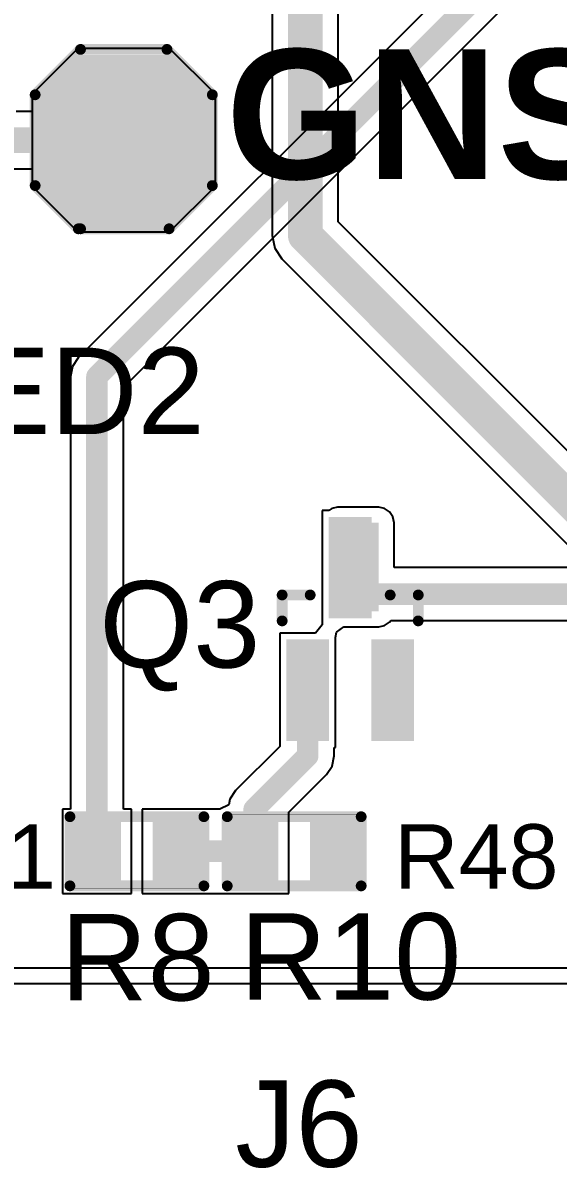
# Model space of a CAD drawing. Header units: inches. Extents: x -0.91 to 3.86, y -0.82 to 4.16.
# Drawn here: x 1.103 to 1.351, y 0.583 to 1.113 of the extents above; entities that cross this region are included whole.
import ezdxf

# ---------------------------------------------------------------- set-up
doc = ezdxf.new("R2010")
doc.units = ezdxf.units.IN
doc.header["$MEASUREMENT"] = 0
for name, color, linetype in [('Bottom Layer 1', 5, 'Continuous'), ('Bottom Solder', 6, 'Continuous'), ('GND+Signal', 16, 'Continuous'), ('Mechanical 17', 56, 'Continuous'), ('Multi-Layer', 9, 'Continuous'), ('Pad Holes', 156, 'Continuous'), ('PWR+Signal', 76, 'Continuous'), ('Top Layer 1', 1, 'Continuous'), ('Top Overlay', 2, 'Continuous'), ('Top Paste', 8, 'Continuous'), ('Top Solder', 216, 'Continuous')]:
    doc.layers.add(name, color=color, linetype=linetype)
doc.styles.add('Arial', font='', dxfattribs={"height": 0.2})
doc.styles.add('Arial_Bold', font='', dxfattribs={"height": 0.2})
doc.styles.get('Arial').set_extended_font_data('Arial')
doc.styles.get('Arial_Bold').set_extended_font_data('Arial', bold=True)

# ---------------------------------------------------------------- blocks, each defined once
blk = doc.blocks.new('R___0402_154')
at = {"layer": 'Top Layer 1'}
for points in [[(-0.0275, -0.0125), (-0.0275, 0.0125), (-0.0095, 0.0125), (-0.0095, -0.0125)], [(0.0095, -0.0125), (0.0095, 0.0125), (0.0275, 0.0125), (0.0275, -0.0125)]]:
    blk.add_hatch(color=1, dxfattribs=at).paths.add_polyline_path(points)
at = {"layer": 'Top Paste'}
for points in [[(-0.0275, -0.0125), (-0.0275, 0.0125), (-0.0095, 0.0125), (-0.0095, -0.0125)], [(0.0095, -0.0125), (0.0095, 0.0125), (0.0275, 0.0125), (0.0275, -0.0125)]]:
    blk.add_hatch(color=8, dxfattribs=at).paths.add_polyline_path(points)
at = {"layer": 'Top Solder'}
for points in [[(-0.02967, -0.01467), (-0.02967, 0.01467), (-0.00733, 0.01467), (-0.00733, -0.01467)], [(0.00733, -0.01467), (0.00733, 0.01467), (0.02967, 0.01467), (0.02967, -0.01467)]]:
    blk.add_hatch(color=216, dxfattribs=at).paths.add_polyline_path(points)
at = {"layer": 'Top Overlay'}
for points in [[(-0.031, 0.016, 0.005, 0.005, 0), (-0.031, -0.016, 0.005, 0.005, 0)], [(0.031, 0.016, 0.005, 0.005, 0), (-0.031, 0.016, 0.005, 0.005, 0)], [(0.031, 0.016, 0.005, 0.005, 0), (0.031, -0.016, 0.005, 0.005, 0)], [(0.031, -0.016, 0.005, 0.005, 0), (-0.031, -0.016, 0.005, 0.005, 0)], [(0.032, -0.017, 0.000127, 0.000127, 0), (-0.032, -0.017, 0.000127, 0.000127, 0)]]:
    blk.add_lwpolyline(points, format="xyseb", dxfattribs=at)
for points in [[(-0.03225, 0.016, 0.0025, 0.0025, 1), (-0.02975, 0.016, 0.0025, 0.0025, 1)], [(-0.03225, 0.016, 0.0025, 0.0025, 1), (-0.02975, 0.016, 0.0025, 0.0025, 1)], [(0.02975, 0.016, 0.0025, 0.0025, 1), (0.03225, 0.016, 0.0025, 0.0025, 1)], [(0.02975, 0.016, 0.0025, 0.0025, 1), (0.03225, 0.016, 0.0025, 0.0025, 1)], [(-0.03225, -0.016, 0.0025, 0.0025, 1), (-0.02975, -0.016, 0.0025, 0.0025, 1)], [(-0.03225, -0.016, 0.0025, 0.0025, 1), (-0.02975, -0.016, 0.0025, 0.0025, 1)], [(0.02975, -0.016, 0.0025, 0.0025, 1), (0.03225, -0.016, 0.0025, 0.0025, 1)], [(0.02975, -0.016, 0.0025, 0.0025, 1), (0.03225, -0.016, 0.0025, 0.0025, 1)], [(-0.03203, -0.017, 0.0000635, 0.0000635, 1), (-0.03197, -0.017, 0.0000635, 0.0000635, 1)], [(0.03197, -0.017, 0.0000635, 0.0000635, 1), (0.03203, -0.017, 0.0000635, 0.0000635, 1)]]:
    blk.add_lwpolyline(points, format="xyseb", close=True, dxfattribs=at)
blk = doc.blocks.new('R___0402_156')
at = {"layer": 'Top Layer 1'}
for points in [[(-0.0275, -0.0125), (-0.0275, 0.0125), (-0.0095, 0.0125), (-0.0095, -0.0125)], [(0.0095, -0.0125), (0.0095, 0.0125), (0.0275, 0.0125), (0.0275, -0.0125)]]:
    blk.add_hatch(color=1, dxfattribs=at).paths.add_polyline_path(points)
at = {"layer": 'Top Paste'}
for points in [[(-0.0275, -0.0125), (-0.0275, 0.0125), (-0.0095, 0.0125), (-0.0095, -0.0125)], [(0.0095, -0.0125), (0.0095, 0.0125), (0.0275, 0.0125), (0.0275, -0.0125)]]:
    blk.add_hatch(color=8, dxfattribs=at).paths.add_polyline_path(points)
at = {"layer": 'Top Solder'}
for points in [[(-0.02967, -0.01467), (-0.02967, 0.01467), (-0.00733, 0.01467), (-0.00733, -0.01467)], [(0.00733, -0.01467), (0.00733, 0.01467), (0.02967, 0.01467), (0.02967, -0.01467)]]:
    blk.add_hatch(color=216, dxfattribs=at).paths.add_polyline_path(points)
at = {"layer": 'Top Overlay'}
for points in [[(-0.031, -0.016, 0.005, 0.005, 0), (-0.031, 0.016, 0.005, 0.005, 0)], [(-0.031, 0.016, 0.005, 0.005, 0), (0.031, 0.016, 0.005, 0.005, 0)], [(0.031, -0.016, 0.005, 0.005, 0), (0.031, 0.016, 0.005, 0.005, 0)], [(-0.031, -0.016, 0.005, 0.005, 0), (0.031, -0.016, 0.005, 0.005, 0)], [(-0.032, -0.017, 0.000127, 0.000127, 0), (0.032, -0.017, 0.000127, 0.000127, 0)]]:
    blk.add_lwpolyline(points, format="xyseb", dxfattribs=at)
for points in [[(-0.03225, 0.016, 0.0025, 0.0025, 1), (-0.02975, 0.016, 0.0025, 0.0025, 1)], [(-0.03225, 0.016, 0.0025, 0.0025, 1), (-0.02975, 0.016, 0.0025, 0.0025, 1)], [(0.02975, 0.016, 0.0025, 0.0025, 1), (0.03225, 0.016, 0.0025, 0.0025, 1)], [(0.02975, 0.016, 0.0025, 0.0025, 1), (0.03225, 0.016, 0.0025, 0.0025, 1)], [(-0.03225, -0.016, 0.0025, 0.0025, 1), (-0.02975, -0.016, 0.0025, 0.0025, 1)], [(-0.03225, -0.016, 0.0025, 0.0025, 1), (-0.02975, -0.016, 0.0025, 0.0025, 1)], [(0.02975, -0.016, 0.0025, 0.0025, 1), (0.03225, -0.016, 0.0025, 0.0025, 1)], [(0.02975, -0.016, 0.0025, 0.0025, 1), (0.03225, -0.016, 0.0025, 0.0025, 1)], [(-0.03203, -0.017, 0.0000635, 0.0000635, 1), (-0.03197, -0.017, 0.0000635, 0.0000635, 1)], [(0.03197, -0.017, 0.0000635, 0.0000635, 1), (0.03203, -0.017, 0.0000635, 0.0000635, 1)]]:
    blk.add_lwpolyline(points, format="xyseb", close=True, dxfattribs=at)
blk = doc.blocks.new('MMBT2222ATT3G_171')
at = {"layer": 'Top Layer 1'}
for points in [[(-0.01949, 0.04527), (0.01949, 0.04527), (0.01949, 0.03346), (-0.01949, 0.03346)], [(0.03721, 0.02559), (0.07618, 0.02559), (0.07618, 0.01378), (0.03721, 0.01378)], [(-0.01949, 0.0059), (0.01949, 0.0059), (0.01949, -0.00591), (-0.01949, -0.00591)]]:
    blk.add_hatch(color=1, dxfattribs=at).paths.add_polyline_path(points)
at = {"layer": 'Top Paste'}
for points in [[(-0.01949, 0.04527), (0.01949, 0.04527), (0.01949, 0.03346), (-0.01949, 0.03346)], [(0.03721, 0.02559), (0.07618, 0.02559), (0.07618, 0.01378), (0.03721, 0.01378)], [(-0.01949, 0.0059), (0.01949, 0.0059), (0.01949, -0.00591), (-0.01949, -0.00591)]]:
    blk.add_hatch(color=8, dxfattribs=at).paths.add_polyline_path(points)
at = {"layer": 'Top Solder'}
for points in [[(-0.02349, 0.04927), (0.02349, 0.04927), (0.02349, 0.02946), (-0.02349, 0.02946)], [(0.03321, 0.02959), (0.08018, 0.02959), (0.08018, 0.00978), (0.03321, 0.00978)], [(-0.02349, 0.0099), (0.02349, 0.0099), (0.02349, -0.00991), (-0.02349, -0.00991)]]:
    blk.add_hatch(color=216, dxfattribs=at).paths.add_polyline_path(points)
at = {"layer": 'Top Overlay'}
for points in [[(0.03209, 0.05118, 0.005, 0.005, 0), (0.04409, 0.05118, 0.005, 0.005, 0)], [(0.04409, 0.05118, 0.005, 0.005, 0), (0.04409, 0.03819, 0.005, 0.005, 0)], [(0.04409, 0.00118, 0.005, 0.005, 0), (0.04409, -0.01181, 0.005, 0.005, 0)], [(0.03209, -0.01181, 0.005, 0.005, 0), (0.04409, -0.01181, 0.005, 0.005, 0)]]:
    blk.add_lwpolyline(points, format="xyseb", dxfattribs=at)
for points in [[(0.03084, 0.05118, 0.0025, 0.0025, 1), (0.03334, 0.05118, 0.0025, 0.0025, 1)], [(0.04284, 0.05118, 0.0025, 0.0025, 1), (0.04534, 0.05118, 0.0025, 0.0025, 1)], [(0.04284, 0.05118, 0.0025, 0.0025, 1), (0.04534, 0.05118, 0.0025, 0.0025, 1)], [(0.04284, 0.03819, 0.0025, 0.0025, 1), (0.04534, 0.03819, 0.0025, 0.0025, 1)], [(0.04284, 0.00118, 0.0025, 0.0025, 1), (0.04534, 0.00118, 0.0025, 0.0025, 1)], [(0.03084, -0.01181, 0.0025, 0.0025, 1), (0.03334, -0.01181, 0.0025, 0.0025, 1)], [(0.04284, -0.01181, 0.0025, 0.0025, 1), (0.04534, -0.01181, 0.0025, 0.0025, 1)], [(0.04284, -0.01181, 0.0025, 0.0025, 1), (0.04534, -0.01181, 0.0025, 0.0025, 1)]]:
    blk.add_lwpolyline(points, format="xyseb", close=True, dxfattribs=at)
blk = doc.blocks.new('T____P______TH_1_8___H_________0_92___183')
at = {"layer": 'Bottom Layer 1'}
blk.add_hatch(color=5, dxfattribs=at).paths.add_polyline_path([(0.01772, 0.03543), (-0.01772, 0.03543), (-0.03543, 0.01772), (-0.03543, -0.01772), (-0.01772, -0.03543), (0.01772, -0.03543), (0.03543, -0.01772), (0.03543, 0.01772)])
at = {"layer": 'Bottom Solder'}
blk.add_hatch(color=6, dxfattribs=at).paths.add_polyline_path([(0.01972, 0.03943), (-0.01972, 0.03943), (-0.03943, 0.01972), (-0.03943, -0.01972), (-0.01972, -0.03943), (0.01972, -0.03943), (0.03943, -0.01972), (0.03943, 0.01972)])
at = {"layer": 'GND+Signal'}
blk.add_hatch(color=16, dxfattribs=at).paths.add_polyline_path([(0.01772, 0.03543), (-0.01772, 0.03543), (-0.03543, 0.01772), (-0.03543, -0.01772), (-0.01772, -0.03543), (0.01772, -0.03543), (0.03543, -0.01772), (0.03543, 0.01772)])
at = {"layer": 'Multi-Layer'}
blk.add_hatch(color=9, dxfattribs=at).paths.add_polyline_path([(0.01772, 0.03543), (-0.01772, 0.03543), (-0.03543, 0.01772), (-0.03543, -0.01772), (-0.01772, -0.03543), (0.01772, -0.03543), (0.03543, -0.01772), (0.03543, 0.01772)])
at = {"layer": 'Pad Holes'}
h = blk.add_hatch(color=7, dxfattribs=at)
edge = h.paths.add_edge_path()
edge.add_arc((0, 0), 0.01811, 0, 360)
at = {"layer": 'PWR+Signal'}
blk.add_hatch(color=76, dxfattribs=at).paths.add_polyline_path([(0.01772, 0.03543), (-0.01772, 0.03543), (-0.03543, 0.01772), (-0.03543, -0.01772), (-0.01772, -0.03543), (0.01772, -0.03543), (0.03543, -0.01772), (0.03543, 0.01772)])
at = {"layer": 'Top Layer 1'}
blk.add_hatch(color=1, dxfattribs=at).paths.add_polyline_path([(0.01772, 0.03543), (-0.01772, 0.03543), (-0.03543, 0.01772), (-0.03543, -0.01772), (-0.01772, -0.03543), (0.01772, -0.03543), (0.03543, -0.01772), (0.03543, 0.01772)])
at = {"layer": 'Top Solder'}
blk.add_hatch(color=216, dxfattribs=at).paths.add_polyline_path([(0.01972, 0.03943), (-0.01972, 0.03943), (-0.03943, 0.01972), (-0.03943, -0.01972), (-0.01972, -0.03943), (0.01972, -0.03943), (0.03943, -0.01972), (0.03943, 0.01972)])
at = {"layer": 'Top Overlay'}
for points in [[(-0.041, 0.021, 0.005, 0.005, 0), (-0.02, 0.042, 0.005, 0.005, 0)], [(-0.02, 0.042, 0.005, 0.005, 0), (0.02, 0.042, 0.005, 0.005, 0)], [(0.02, 0.042, 0.005, 0.005, 0), (0.041, 0.021, 0.005, 0.005, 0)], [(-0.041, -0.021, 0.005, 0.005, 0), (-0.041, 0.021, 0.005, 0.005, 0)], [(0.041, -0.021, 0.005, 0.005, 0), (0.041, 0.021, 0.005, 0.005, 0)], [(-0.041, -0.021, 0.005, 0.005, 0), (-0.021, -0.041, 0.005, 0.005, 0)], [(0.021, -0.041, 0.005, 0.005, 0), (0.041, -0.021, 0.005, 0.005, 0)], [(-0.02, -0.041, 0.005, 0.005, 0), (0.021, -0.041, 0.005, 0.005, 0)]]:
    blk.add_lwpolyline(points, format="xyseb", dxfattribs=at)
for points in [[(-0.02125, 0.042, 0.0025, 0.0025, 1), (-0.01875, 0.042, 0.0025, 0.0025, 1)], [(-0.02125, 0.042, 0.0025, 0.0025, 1), (-0.01875, 0.042, 0.0025, 0.0025, 1)], [(0.01875, 0.042, 0.0025, 0.0025, 1), (0.02125, 0.042, 0.0025, 0.0025, 1)], [(0.01875, 0.042, 0.0025, 0.0025, 1), (0.02125, 0.042, 0.0025, 0.0025, 1)], [(-0.04225, 0.021, 0.0025, 0.0025, 1), (-0.03975, 0.021, 0.0025, 0.0025, 1)], [(-0.04225, 0.021, 0.0025, 0.0025, 1), (-0.03975, 0.021, 0.0025, 0.0025, 1)], [(0.03975, 0.021, 0.0025, 0.0025, 1), (0.04225, 0.021, 0.0025, 0.0025, 1)], [(0.03975, 0.021, 0.0025, 0.0025, 1), (0.04225, 0.021, 0.0025, 0.0025, 1)], [(-0.04225, -0.021, 0.0025, 0.0025, 1), (-0.03975, -0.021, 0.0025, 0.0025, 1)], [(-0.04225, -0.021, 0.0025, 0.0025, 1), (-0.03975, -0.021, 0.0025, 0.0025, 1)], [(0.03975, -0.021, 0.0025, 0.0025, 1), (0.04225, -0.021, 0.0025, 0.0025, 1)], [(0.03975, -0.021, 0.0025, 0.0025, 1), (0.04225, -0.021, 0.0025, 0.0025, 1)], [(-0.02225, -0.041, 0.0025, 0.0025, 1), (-0.01975, -0.041, 0.0025, 0.0025, 1)], [(-0.02125, -0.041, 0.0025, 0.0025, 1), (-0.01875, -0.041, 0.0025, 0.0025, 1)], [(0.01975, -0.041, 0.0025, 0.0025, 1), (0.02225, -0.041, 0.0025, 0.0025, 1)], [(0.01975, -0.041, 0.0025, 0.0025, 1), (0.02225, -0.041, 0.0025, 0.0025, 1)]]:
    blk.add_lwpolyline(points, format="xyseb", close=True, dxfattribs=at)

msp = doc.modelspace()

# ---------------------------------------------------------------- hatches: boundary and pattern name
at = {"layer": 'Top Layer 1'}
msp.add_hatch(color=1, dxfattribs=at).paths.add_polyline_path([(1.249, 0.841), (1.268, 0.841), (1.268, 0.882), (1.249, 0.882)])

# ---------------------------------------------------------------- linework, layer by layer
at = {"layer": 'Bottom Layer 1'}
for p, q in [((1.21871, 1.55867), (1.21871, 1.01494)), ((1.24929, 1.02128), (1.24929, 1.34857)), ((1.12878, 1.10143), (1.10757, 1.08022)), ((1.17122, 1.10143), (1.12878, 1.10143)), ((1.19243, 1.08022), (1.17122, 1.10143)), ((1.10757, 1.08022), (1.10757, 1.03778)), ((1.19243, 1.03778), (1.19243, 1.08022)), ((1.10757, 1.03778), (1.12878, 1.01657)), ((1.17122, 1.01657), (1.19243, 1.03778)), ((1.63928, 0.63129), (1.24929, 1.02128)), ((1.12878, 1.01657), (1.17122, 1.01657)), ((1.21871, 1.01494), (1.21987, 1.00909)), ((1.21987, 1.00909), (1.22319, 1.00413)), ((1.22319, 1.00413), (1.62213, 0.60519))]:
    msp.add_line(p, q, dxfattribs=at)
for points in [[(1.234, 1.01494, 0.016, 0.016, 0), (1.234, 1.565, 0.016, 0.016, 0)], [(1.234, 1.01494, 0.016, 0.016, 0), (1.63294, 0.616, 0.016, 0.016, 0)]]:
    msp.add_lwpolyline(points, format="xyseb", dxfattribs=at)
msp.add_lwpolyline([(1.23, 1.01494, 0.008, 0.008, 1), (1.238, 1.01494, 0.008, 0.008, 1)], format="xyseb", close=True, dxfattribs=at)
msp.add_lwpolyline([(1.23, 1.01494, 0.008, 0.008, 1), (1.238, 1.01494, 0.008, 0.008, 1)], format="xyseb", close=True, dxfattribs=at)
at = {"layer": 'GND+Signal'}
for p, q in [((1.12878, 1.10143), (1.10757, 1.08022)), ((1.17122, 1.10143), (1.12878, 1.10143)), ((1.19243, 1.08022), (1.17122, 1.10143)), ((1.10757, 1.08022), (1.10757, 1.03778)), ((1.19243, 1.03778), (1.19243, 1.08022)), ((1.10757, 1.03778), (1.12878, 1.01657)), ((1.17122, 1.01657), (1.19243, 1.03778)), ((1.12878, 1.01657), (1.17122, 1.01657))]:
    msp.add_line(p, q, dxfattribs=at)
at = {"layer": 'PWR+Signal'}
for p, q in [((1.12878, 1.10143), (1.10757, 1.08022)), ((1.17122, 1.10143), (1.12878, 1.10143)), ((1.19243, 1.08022), (1.17122, 1.10143)), ((1.10757, 1.08022), (1.10757, 1.03778)), ((1.19243, 1.03778), (1.19243, 1.08022)), ((1.10757, 1.03778), (1.12878, 1.01657)), ((1.17122, 1.01657), (1.19243, 1.03778)), ((1.12878, 1.01657), (1.17122, 1.01657)), ((3.556, 0.676), (0.249, 0.676)), ((0.62286, 0.66886), (3.556, 0.66886))]:
    msp.add_line(p, q, dxfattribs=at)
at = {"layer": 'Top Layer 1'}
for p, q in [((1.33535, 1.16465), (1.12895, 0.95826)), ((1.14984, 0.94454), (1.34907, 1.14376)), ((1.12878, 1.10143), (1.10757, 1.08022)), ((1.17122, 1.10143), (1.12878, 1.10143)), ((1.19243, 1.08022), (1.17122, 1.10143)), ((1.10757, 1.08022), (1.10757, 1.07225)), ((1.19243, 1.03778), (1.19243, 1.08022)), ((1.10757, 1.07225), (1.10014, 1.07225)), ((1.09624, 1.04575), (1.10757, 1.04575)), ((1.10757, 1.04575), (1.10757, 1.03778)), ((1.10757, 1.03778), (1.12878, 1.01657)), ((1.17122, 1.01657), (1.19243, 1.03778)), ((1.12878, 1.01657), (1.17122, 1.01657)), ((1.1263, 0.95429), (1.12537, 0.9496)), ((1.12895, 0.95826), (1.1263, 0.95429)), ((1.12537, 0.9496), (1.12537, 0.7495)), ((1.14984, 0.7495), (1.14984, 0.94454)), ((1.2449, 0.88768), (1.24191, 0.88768)), ((1.24191, 0.88768), (1.24191, 0.88223)), ((1.24627, 0.88859), (1.2449, 0.88768)), ((1.249, 0.88914), (1.24627, 0.88859)), ((1.268, 0.88914), (1.249, 0.88914)), ((1.27073, 0.88859), (1.268, 0.88914)), ((1.27305, 0.88705), (1.27073, 0.88859)), ((1.27459, 0.88473), (1.27305, 0.88705)), ((1.24191, 0.88223), (1.24186, 0.882)), ((1.24186, 0.882), (1.24186, 0.841)), ((1.27514, 0.882), (1.27459, 0.88473)), ((1.27514, 0.86124), (1.27514, 0.882)), ((1.47225, 0.86124), (1.27514, 0.86124)), ((1.24186, 0.841), (1.24191, 0.84077)), ((1.24191, 0.84077), (1.24191, 0.83471)), ((1.24191, 0.83471), (1.23881, 0.83099)), ((1.2485, 0.83134), (1.25185, 0.83386)), ((1.25185, 0.83386), (1.268, 0.83386)), ((1.268, 0.83386), (1.27073, 0.83441)), ((1.27073, 0.83441), (1.27305, 0.83595)), ((1.27305, 0.83595), (1.27359, 0.83676)), ((1.27359, 0.83676), (1.484, 0.83676)), ((1.23881, 0.83099), (1.22223, 0.83099)), ((1.22223, 0.83099), (1.22223, 0.77853)), ((1.24804, 0.82896), (1.2485, 0.83134)), ((1.24804, 0.77801), (1.24804, 0.82896)), ((1.22223, 0.77853), (1.20174, 0.75805)), ((1.24643, 0.76945), (1.24737, 0.77413)), ((1.24737, 0.77413), (1.24737, 0.77801)), ((1.24737, 0.77801), (1.24804, 0.77801)), ((1.24378, 0.76548), (1.24643, 0.76945)), ((1.22639, 0.74809), (1.24378, 0.76548)), ((1.20174, 0.75805), (1.19909, 0.75408)), ((1.19909, 0.75408), (1.19857, 0.75148)), ((1.12537, 0.7495), (1.1216, 0.7495)), ((1.1216, 0.7495), (1.1216, 0.7105)), ((1.1536, 0.7495), (1.14984, 0.7495)), ((1.1536, 0.7105), (1.1536, 0.7495)), ((1.1906, 0.7495), (1.1586, 0.7495)), ((1.1586, 0.7495), (1.1586, 0.7105)), ((1.1944, 0.7495), (1.1906, 0.7495)), ((1.1906, 0.7495), (1.1906, 0.7495)), ((1.19857, 0.75148), (1.1944, 0.7495)), ((1.22639, 0.7105), (1.22639, 0.74809)), ((1.1216, 0.7105), (1.1536, 0.7105)), ((1.1586, 0.7105), (1.1906, 0.7105)), ((1.1906, 0.7105), (1.1906, 0.7105)), ((1.1906, 0.7105), (1.1944, 0.7105)), ((1.1944, 0.7105), (1.1944, 0.7105)), ((1.1944, 0.7105), (1.22639, 0.7105))]:
    msp.add_line(p, q, dxfattribs=at)
for points in [[(1.1376, 0.9496, 0.01, 0.01, 0), (1.344, 1.156, 0.01, 0.01, 0)], [(1.08653, 1.059, 0.012, 0.012, 0), (1.15, 1.059, 0.012, 0.012, 0)], [(1.1376, 0.73, 0.01, 0.01, 0), (1.1376, 0.9496, 0.01, 0.01, 0)], [(1.259, 0.849, 0.01, 0.01, 0), (1.484, 0.849, 0.01, 0.01, 0)], [(1.23513, 0.77413, 0.01, 0.01, 0), (1.23513, 0.8045, 0.01, 0.01, 0)], [(1.21039, 0.74939, 0.01, 0.01, 0), (1.23513, 0.77413, 0.01, 0.01, 0)], [(1.21039, 0.73, 0.01, 0.01, 0), (1.21039, 0.74939, 0.01, 0.01, 0)], [(1.1746, 0.73, 0.01, 0.01, 0), (1.21039, 0.73, 0.01, 0.01, 0)]]:
    msp.add_lwpolyline(points, format="xyseb", dxfattribs=at)
for points in [[(1.147, 1.059, 0.006, 0.006, 1), (1.153, 1.059, 0.006, 0.006, 1)], [(1.1351, 0.9496, 0.005, 0.005, 1), (1.1401, 0.9496, 0.005, 0.005, 1)], [(1.1351, 0.9496, 0.005, 0.005, 1), (1.1401, 0.9496, 0.005, 0.005, 1)], [(1.2565, 0.849, 0.005, 0.005, 1), (1.2615, 0.849, 0.005, 0.005, 1)], [(1.23263, 0.8045, 0.005, 0.005, 1), (1.23763, 0.8045, 0.005, 0.005, 1)], [(1.23263, 0.77413, 0.005, 0.005, 1), (1.23763, 0.77413, 0.005, 0.005, 1)], [(1.23263, 0.77413, 0.005, 0.005, 1), (1.23763, 0.77413, 0.005, 0.005, 1)], [(1.20789, 0.74939, 0.005, 0.005, 1), (1.21289, 0.74939, 0.005, 0.005, 1)], [(1.20789, 0.74939, 0.005, 0.005, 1), (1.21289, 0.74939, 0.005, 0.005, 1)], [(1.1351, 0.73, 0.005, 0.005, 1), (1.1401, 0.73, 0.005, 0.005, 1)], [(1.1721, 0.73, 0.005, 0.005, 1), (1.1771, 0.73, 0.005, 0.005, 1)], [(1.20789, 0.73, 0.005, 0.005, 1), (1.21289, 0.73, 0.005, 0.005, 1)], [(1.20789, 0.73, 0.005, 0.005, 1), (1.21289, 0.73, 0.005, 0.005, 1)]]:
    msp.add_lwpolyline(points, format="xyseb", close=True, dxfattribs=at)

# ---------------------------------------------------------------- block references
for name, p in [('T____P______TH_1_8___H_________0_92___183', (1.15, 1.059)), ('R___0402_156', (1.1561, 0.73))]:
    msp.add_blockref(name, p)
for name, p, rotation in [('MMBT2222ATT3G_171', (1.2745, 0.8045), 90), ('R___0402_154', (1.2289, 0.73), 180)]:
    msp.add_blockref(name, p, dxfattribs=dict(rotation=rotation))

# ---------------------------------------------------------------- texts
at = {"layer": 'Mechanical 17', "style": 'Arial'}
for s, p in [('R1', (1.06559, 0.71275)), ('R48', (1.275, 0.71275))]:
    msp.add_text(s, height=0.02975, dxfattribs=at).set_placement(p)
at = {"layer": 'Top Overlay'}
for s, height, style, p in [('GNSSPLS', 0.06, 'Arial_Bold', (1.19733, 1.04103)), ('LED2', 0.04, 'Arial', (1.04769, 0.92301)), ('Q3', 0.04, 'Arial', (1.13868, 0.81501)), ('R8', 0.04, 'Arial', (1.12068, 0.66101)), ('R10', 0.04, 'Arial', (1.20372, 0.66137)), ('J6', 0.04, 'Arial', (1.2016, 0.584))]:
    msp.add_text(s, height=height, dxfattribs=dict(at, style=style)).set_placement(p)

doc.saveas('drawing.dxf')
